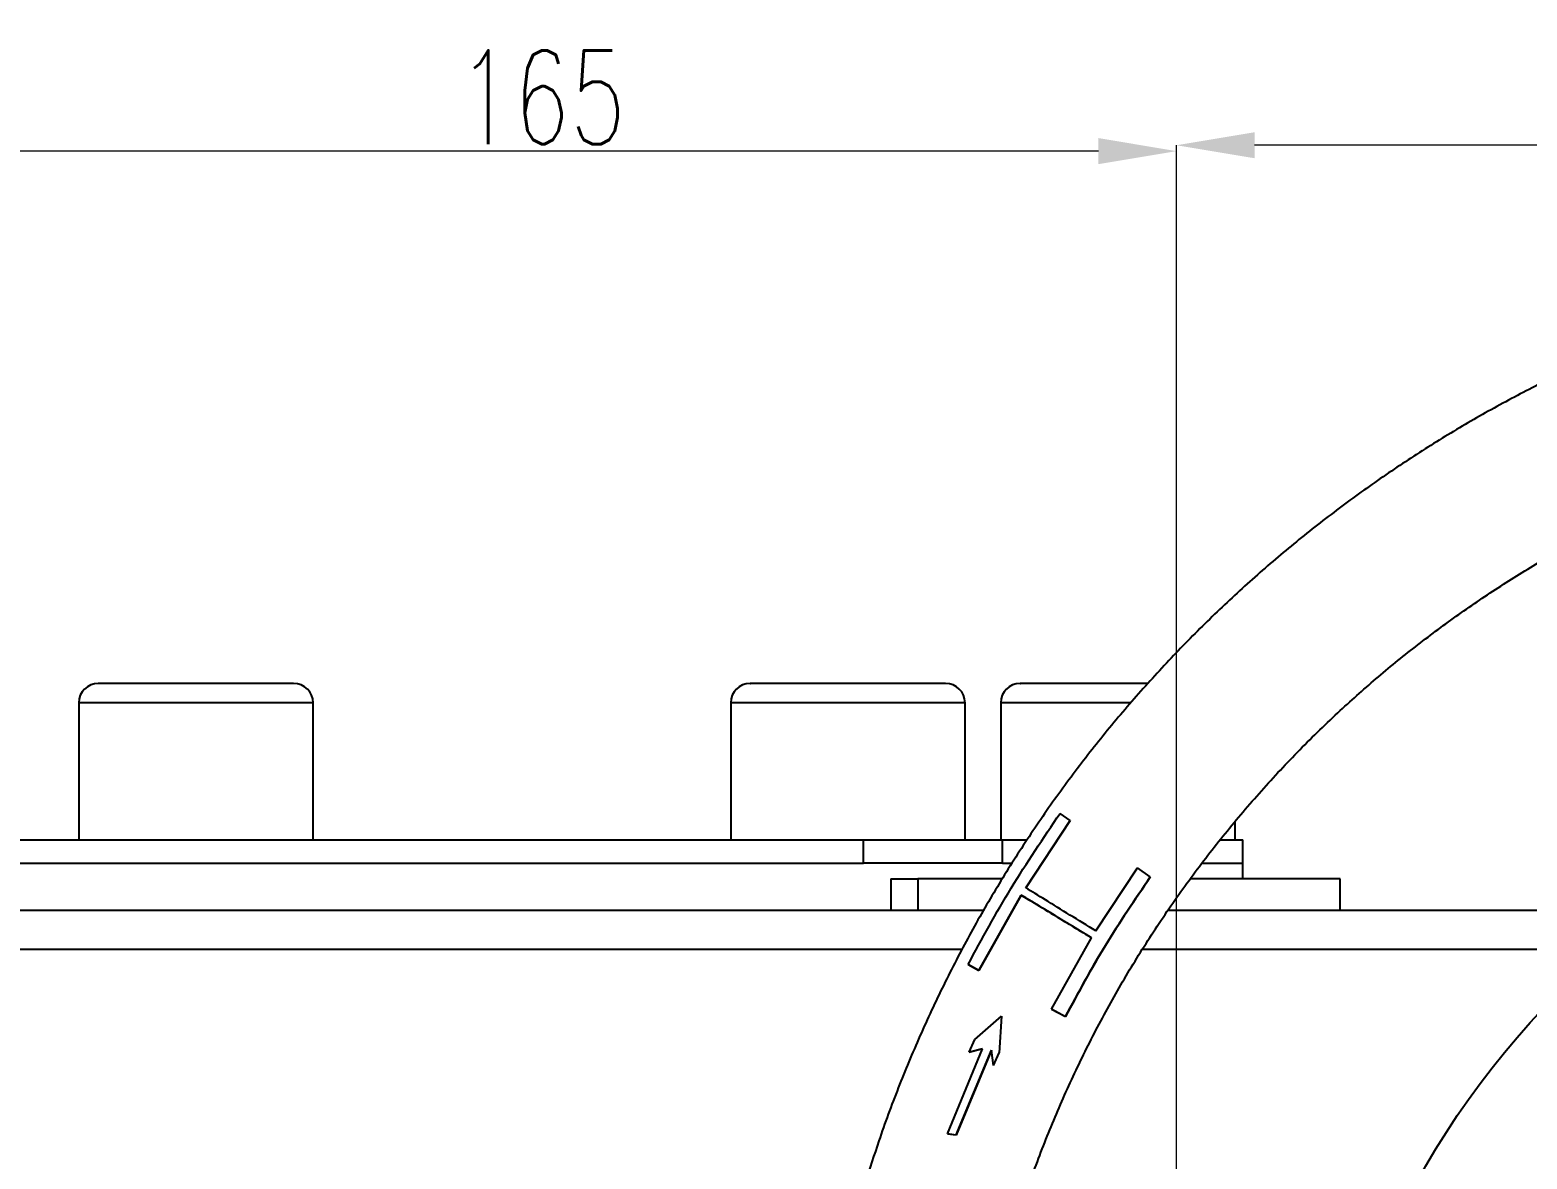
# Model space of a CAD drawing. Header units: millimetres. Extents: x 2180 to 4616, y 795 to 2518.
# Drawn here: x 2717.4 to 2909, y 1251.2 to 1395.7 of the extents above; entities that cross this region are included whole.
import ezdxf

# ---------------------------------------------------------------- set-up
doc = ezdxf.new("R2010")
doc.units = ezdxf.units.MM
doc.layers.add('AM_5', color=3, linetype='Continuous', lineweight=25)
doc.styles.add('SLDTEXTSTYLE1', font='txt.shx', dxfattribs={"width": 0.7, "bigfont": 'gbcbig.shx'})
doc.dimstyles.new('SLDDIMSTYLE12$0', dxfattribs={"dimtxt": 12, "dimasz": 10, "dimexe": 0, "dimexo": 0.0625, "dimgap": 0.875, "dimtad": 1, "dimdec": 1, "dimlfac": 1.8, "dimrnd": 1e-09, "dimzin": 12, "dimdsep": 46, "dimtxsty": 'SLDTEXTSTYLE1', "dimcen": 0.09, "dimdle": 8.16, "dimclrd": 3, "dimclre": 3, "dimadec": 0, "dimazin": 3, "dimtfac": 1, "dimtdec": 1, "dimtofl": 0, "dimtmove": 0, "dimatfit": 3, "dimfxl": 0, "dimfrac": 2, "dimtolj": 1, "dimlwd": 5, "dimlwe": 5, "dimarcsym": 0})

# ---------------------------------------------------------------- blocks, each defined once
blk = doc.blocks.new('*D51')
at = {"layer": 'AM_5', "color": 3, "linetype": 'Continuous', "lineweight": 5, "transparency": 16777216}
for p, q in [((2864.16, 1231.09), (2864.16, 1380.91)), ((2976.93, 1380.91), (2874.16, 1380.91))]:
    blk.add_line(p, q, dxfattribs=at)
at = {"layer": 'AM_5', "color": 3, "lineweight": 5, "transparency": 16777216}
blk.add_line((2986.93, 1196.62), (2986.93, 1380.91), dxfattribs=at)
at = {"layer": 'AM_5', "color": 3, "transparency": 16777216}
for points in [[(2874.16, 1382.58), (2874.16, 1379.25), (2864.16, 1380.91)], [(2976.93, 1382.58), (2976.93, 1379.25), (2986.93, 1380.91)]]:
    blk.add_solid(points, dxfattribs=at)
at = {"layer": 'Defpoints', "color": 0, "transparency": 16777216}
for p in [(2864.16, 1380.91), (2864.16, 1231.03), (2986.93, 1196.56)]:
    blk.add_point(p, dxfattribs=at)
at = {"layer": 'AM_5', "color": 0, "transparency": 16777216, "insert": (2925.54, 1387.79), "char_height": 12, "attachment_point": 5, "style": 'SLDTEXTSTYLE1'}
blk.add_mtext('\\A1;123', dxfattribs=at)
blk = doc.blocks.new('*D54')
at = {"layer": 'AM_5', "color": 3, "linetype": 'Continuous', "lineweight": 5, "transparency": 16777216}
for p, q in [((2701.66, 1173.63), (2701.66, 1380.16)), ((2854.16, 1380.16), (2711.66, 1380.16))]:
    blk.add_line(p, q, dxfattribs=at)
at = {"layer": 'AM_5', "color": 3, "lineweight": 5, "transparency": 16777216}
blk.add_line((2864.16, 1230.33), (2864.16, 1380.16), dxfattribs=at)
at = {"layer": 'AM_5', "color": 3, "transparency": 16777216}
for points in [[(2711.66, 1381.83), (2711.66, 1378.49), (2701.66, 1380.16)], [(2854.16, 1381.83), (2854.16, 1378.49), (2864.16, 1380.16)]]:
    blk.add_solid(points, dxfattribs=at)
at = {"layer": 'Defpoints', "color": 0, "transparency": 16777216}
for p in [(2701.66, 1380.16), (2864.16, 1230.27), (2701.66, 1173.57)]:
    blk.add_point(p, dxfattribs=at)
at = {"layer": 'AM_5', "color": 0, "transparency": 16777216, "insert": (2782.91, 1387.04), "char_height": 12, "attachment_point": 5, "style": 'SLDTEXTSTYLE1'}
blk.add_mtext('\\A1;165', dxfattribs=at)

msp = doc.modelspace()

# ---------------------------------------------------------------- linework, layer by layer
at = {"color": 7, "linetype": 'Continuous', "lineweight": 25}
for p, q in [((2723.657, 1309.573), (2723.657, 1292.073)), ((2753.657, 1309.573), (2723.657, 1309.573)), ((2753.657, 1292.073), (2753.657, 1309.573)), ((2807.096, 1309.573), (2807.096, 1292.073)), ((2837.096, 1309.573), (2807.096, 1309.573)), ((2837.096, 1292.073), (2837.096, 1309.573)), ((2841.657, 1309.573), (2841.657, 1292.073)), ((2858.286, 1309.573), (2841.657, 1309.573)), ((2850.553, 1294.536), (2849.264, 1295.44)), ((2844.866, 1285.92), (2850.553, 1294.536)), ((2850.553, 1294.533), (2844.866, 1285.918)), ((2850.553, 1294.536), (2850.553, 1294.533)), ((2871.657, 1292.073), (2871.657, 1294.42)), ((2604.657, 1292.073), (2824.085, 1292.073)), ((2824.085, 1289.073), (2824.085, 1292.073)), ((2824.085, 1292.073), (2841.895, 1292.073)), ((2841.895, 1292.073), (2845.029, 1292.073)), ((2841.895, 1289.073), (2841.895, 1292.073)), ((2869.74, 1292.073), (2872.657, 1292.073)), ((2872.657, 1289.073), (2872.657, 1292.073)), ((2604.657, 1289.073), (2824.085, 1289.073)), ((2841.895, 1289.073), (2824.085, 1289.073)), ((2841.895, 1289.073), (2843.092, 1289.073)), ((2853.819, 1280.407), (2859.148, 1288.48)), ((2860.81, 1287.306), (2859.148, 1288.48)), ((2867.403, 1289.073), (2872.657, 1289.073)), ((2872.657, 1287.073), (2872.657, 1289.073)), ((2827.615, 1287.073), (2827.615, 1283.073)), ((2827.615, 1287.073), (2831.065, 1287.073)), ((2831.065, 1287.073), (2831.065, 1283.073)), ((2841.849, 1287.073), (2831.065, 1287.073)), ((2860.81, 1287.306), (2860.81, 1287.3)), ((2885.119, 1287.073), (2865.911, 1287.073)), ((2885.119, 1283.073), (2885.119, 1287.073)), ((2838.872, 1275.358), (2844.29, 1284.978)), ((2844.29, 1284.976), (2838.872, 1275.355)), ((2844.29, 1284.976), (2844.29, 1284.978)), ((2848.143, 1270.395), (2853.279, 1279.524)), ((2566.768, 1278.073), (2836.712, 1278.073)), ((2859.8, 1278.073), (2919.15, 1278.073)), ((2837.482, 1276.098), (2838.872, 1275.358)), ((2837.482, 1276.096), (2837.482, 1276.098)), ((2838.872, 1275.355), (2837.482, 1276.096)), ((2838.872, 1275.358), (2838.872, 1275.355)), ((2838.345, 1266.501), (2841.773, 1269.495)), ((2841.773, 1269.495), (2841.473, 1264.816)), ((2841.773, 1269.492), (2841.473, 1264.813)), ((2841.773, 1269.492), (2841.773, 1269.495)), ((2848.143, 1270.39), (2848.143, 1270.395)), ((2848.143, 1270.395), (2849.937, 1269.433)), ((2849.937, 1269.427), (2848.143, 1270.39)), ((2849.937, 1269.433), (2849.937, 1269.427)), ((2834.839, 1254.461), (2839.327, 1265.333)), ((2835.955, 1254.295), (2840.464, 1265.164)), ((2840.464, 1265.161), (2835.955, 1254.292)), ((2837.614, 1264.887), (2838.345, 1266.501)), ((2837.614, 1264.887), (2839.291, 1265.338)), ((2839.291, 1265.335), (2837.614, 1264.884)), ((2837.614, 1264.884), (2837.614, 1264.887)), ((2839.291, 1265.338), (2839.327, 1265.333)), ((2839.291, 1265.338), (2839.291, 1265.335)), ((2840.464, 1265.164), (2840.464, 1265.161)), ((2840.747, 1263.206), (2840.464, 1265.164)), ((2840.747, 1263.202), (2840.464, 1265.161)), ((2840.747, 1263.206), (2841.473, 1264.816)), ((2841.473, 1264.816), (2841.473, 1264.813)), ((2840.747, 1263.202), (2840.747, 1263.206)), ((2834.839, 1254.461), (2835.955, 1254.295)), ((2834.839, 1254.458), (2834.839, 1254.461)), ((2835.955, 1254.292), (2834.839, 1254.458)), ((2835.955, 1254.295), (2835.955, 1254.292))]:
    msp.add_line(p, q, dxfattribs=at)
msp.add_circle((2987.157, 1198.073), 105, dxfattribs=at)
for centre, start, end in [((2726.157, 1309.573), 90, 180), ((2751.157, 1309.573), 0, 90), ((2809.596, 1309.573), 90, 180), ((2834.596, 1309.573), 0, 90), ((2844.157, 1309.573), 90, 180)]:
    msp.add_arc(centre, 2.5, start, end, dxfattribs=at)
for points, knots in [([(2986.724, 1027.83), (2989.284, 1027.855), (2992.865, 1027.889), (2998.134, 1028.168), (3002.598, 1028.504), (3007.914, 1029.069), (3013.483, 1029.842), (3019.297, 1030.853), (3025.268, 1032.109), (3031.344, 1033.619), (3037.482, 1035.39), (3043.647, 1037.424), (3049.811, 1039.724), (3055.948, 1042.289), (3062.036, 1045.119), (3068.055, 1048.213), (3073.988, 1051.568), (3079.817, 1055.18), (3085.527, 1059.045), (3091.103, 1063.159), (3096.53, 1067.517), (3101.795, 1072.111), (3106.887, 1076.935), (3111.792, 1081.983), (3116.499, 1087.246), (3120.996, 1092.716), (3125.275, 1098.384), (3129.323, 1104.241), (3133.133, 1110.278), (3136.695, 1116.484), (3140, 1122.849), (3143.041, 1129.361), (3145.81, 1136.01), (3148.3, 1142.785), (3150.506, 1149.672), (3152.42, 1156.661), (3154.039, 1163.739), (3155.357, 1170.893), (3156.37, 1178.109), (3157.074, 1185.377), (3157.467, 1192.681), (3157.546, 1200.009), (3157.309, 1207.347), (3156.755, 1214.681), (3155.882, 1221.999), (3154.692, 1229.286), (3153.184, 1236.529), (3151.359, 1243.713), (3149.218, 1250.826), (3146.765, 1257.854), (3144, 1264.782), (3140.927, 1271.599), (3137.55, 1278.289), (3133.872, 1284.841), (3129.899, 1291.241), (3125.634, 1297.477), (3121.083, 1303.535), (3116.251, 1309.403), (3111.143, 1315.069), (3105.767, 1320.522), (3100.32, 1325.569), (3094.847, 1330.222), (3089.389, 1334.491), (3083.764, 1338.534), (3077.982, 1342.342), (3072.055, 1345.91), (3065.992, 1349.232), (3059.806, 1352.302), (3053.51, 1355.116), (3047.116, 1357.668), (3040.641, 1359.954), (3034.103, 1361.97), (3027.528, 1363.713), (3020.956, 1365.177), (3014.462, 1366.359), (3008.172, 1367.256), (3002.648, 1367.84), (2997.766, 1368.207), (2992.942, 1368.447), (2986.967, 1368.564), (2981.45, 1368.454), (2976.181, 1368.182), (2971.717, 1367.844), (2966.401, 1367.279), (2960.832, 1366.506), (2955.018, 1365.496), (2949.047, 1364.24), (2942.971, 1362.729), (2936.833, 1360.959), (2930.668, 1358.924), (2924.504, 1356.625), (2918.367, 1354.06), (2912.279, 1351.229), (2906.26, 1348.136), (2900.327, 1344.781), (2894.498, 1341.169), (2888.788, 1337.303), (2883.213, 1333.189), (2877.785, 1328.832), (2872.52, 1324.238), (2867.428, 1319.413), (2862.523, 1314.365), (2857.817, 1309.103), (2853.319, 1303.633), (2849.041, 1297.964), (2844.992, 1292.107), (2841.182, 1286.07), (2837.62, 1279.865), (2834.316, 1273.5), (2831.273, 1266.988), (2828.511, 1260.336), (2826.174, 1254.054), (2824.895, 1249.949), (2824.332, 1248.141)], [0, 0, 0, 0, 0.01020738, 0.01427401, 0.02103699, 0.02805607, 0.03558666, 0.0434511, 0.05157826, 0.05991132, 0.06840986, 0.07704394, 0.08579098, 0.09463359, 0.10355821, 0.11255405, 0.12161242, 0.13072624, 0.1398897, 0.14909794, 0.15834689, 0.16763314, 0.17695375, 0.18630622, 0.19568842, 0.20509849, 0.21453484, 0.22399606, 0.23348097, 0.24298851, 0.25251779, 0.26206801, 0.27163852, 0.28122873, 0.29083816, 0.30046642, 0.31011319, 0.31977821, 0.32946132, 0.33916239, 0.34888138, 0.35861831, 0.36837328, 0.37814642, 0.38793798, 0.39774825, 0.40757761, 0.41742653, 0.42729557, 0.4371854, 0.4470968, 0.45703069, 0.46698816, 0.47697044, 0.48697902, 0.49701559, 0.50708218, 0.51718117, 0.52731537, 0.53748817, 0.54770366, 0.5569145, 0.56612256, 0.57532659, 0.5845258, 0.59371913, 0.60290519, 0.61208206, 0.62124705, 0.63039624, 0.63952364, 0.64861966, 0.65766788, 0.66663751, 0.67546331, 0.68397889, 0.69196332, 0.69760555, 0.70350123, 0.71121989, 0.72142727, 0.72549391, 0.73225688, 0.73927596, 0.74680655, 0.754671, 0.76279816, 0.77113122, 0.77962976, 0.78826384, 0.79701087, 0.80585349, 0.81477811, 0.82377394, 0.83283231, 0.84194614, 0.85110959, 0.86031783, 0.86956679, 0.87885303, 0.88817364, 0.89752611, 0.90690831, 0.91631839, 0.92575473, 0.93521596, 0.94470086, 0.95420841, 0.96373768, 0.97328791, 0.98285841, 0.99244862, 1, 1, 1, 1]), ([(2878.573, 1094.237), (2877.612, 1095.238), (2875.123, 1097.83), (2871.341, 1102.244), (2867.21, 1107.446), (2863.309, 1112.851), (2859.64, 1118.438), (2856.213, 1124.199), (2853.039, 1130.123), (2850.125, 1136.198), (2847.481, 1142.413), (2845.113, 1148.755), (2843.028, 1155.212), (2841.233, 1161.772), (2839.733, 1168.42), (2838.534, 1175.144), (2837.64, 1181.929), (2837.055, 1188.763), (2836.781, 1195.631), (2836.822, 1202.519), (2837.18, 1209.411), (2837.855, 1216.295), (2838.848, 1223.155), (2840.16, 1229.977), (2841.789, 1236.746), (2843.734, 1243.448), (2845.994, 1250.068), (2848.566, 1256.591), (2851.447, 1263.004), (2854.634, 1269.292), (2858.121, 1275.441), (2861.906, 1281.436), (2865.983, 1287.265), (2870.346, 1292.914), (2874.989, 1298.37), (2879.908, 1303.619), (2884.918, 1308.476), (2889.972, 1312.948), (2895.031, 1317.045), (2900.257, 1320.922), (2905.651, 1324.552), (2910.128, 1327.35), (2912.852, 1328.847), (2913.678, 1329.3)], [0, 0, 0, 0, 0.0151775, 0.0393292, 0.0635604, 0.0878663, 0.1122429, 0.1366868, 0.161195, 0.1857649, 0.2103945, 0.2350819, 0.2598255, 0.2846241, 0.3094766, 0.3343824, 0.3593409, 0.3843518, 0.409415, 0.4345306, 0.4596989, 0.4849206, 0.5101965, 0.5355275, 0.5609152, 0.5863611, 0.6118672, 0.6374358, 0.6630699, 0.6887726, 0.714548, 0.7404006, 0.7663359, 0.7923603, 0.8184816, 0.8447092, 0.8710544, 0.8948026, 0.918543, 0.942272, 0.9659875, 0.9896862, 1, 1, 1, 1]), ([(2751.125, 1312.073), (2751.111, 1312.073), (2751.079, 1312.073), (2750.488, 1312.073), (2749.417, 1312.073), (2747.86, 1312.073), (2745.919, 1312.073), (2743.72, 1312.073), (2741.414, 1312.073), (2739.09, 1312.073), (2736.751, 1312.073), (2734.4, 1312.073), (2732.121, 1312.073), (2730.068, 1312.073), (2728.374, 1312.073), (2727.144, 1312.073), (2726.369, 1312.073), (2726.231, 1312.073), (2726.164, 1312.073)], [0, 0, 0, 0, 0.0478193, 0.1102514, 0.175279, 0.2416867, 0.3080943, 0.3731219, 0.435554, 0.4944578, 0.5533615, 0.6157936, 0.6808213, 0.7472289, 0.8136365, 0.8786641, 0.9410962, 1, 1, 1, 1]), ([(2813.567, 1312.073), (2813.038, 1312.073), (2811.948, 1312.073), (2810.71, 1312.073), (2809.896, 1312.073), (2809.539, 1312.073), (2809.621, 1312.073), (2809.632, 1312.073)], [0, 0, 0, 0, 0.2232513, 0.4598752, 0.7063366, 0.9580282, 1, 1, 1, 1]), ([(2834.559, 1312.073), (2834.538, 1312.073), (2834.493, 1312.073), (2833.812, 1312.073), (2832.722, 1312.073), (2831.284, 1312.073), (2829.537, 1312.073), (2827.458, 1312.073), (2825.081, 1312.073), (2822.53, 1312.073), (2819.959, 1312.073), (2817.534, 1312.073), (2815.357, 1312.073), (2814.152, 1312.073), (2813.567, 1312.073)], [0, 0, 0, 0, 0.0740506, 0.1610745, 0.2446248, 0.3234534, 0.4022819, 0.4858322, 0.5728561, 0.6617267, 0.7505973, 0.8376211, 0.9211715, 1, 1, 1, 1]), ([(2857.088, 1312.073), (2856.325, 1312.073), (2854.752, 1312.073), (2852.4, 1312.073), (2850.121, 1312.073), (2848.067, 1312.073), (2846.377, 1312.073), (2845.131, 1312.073), (2844.413, 1312.073), (2844.116, 1312.073), (2844.179, 1312.073), (2844.189, 1312.073)], [0, 0, 0, 0, 0.1140161, 0.2348618, 0.3607315, 0.4892723, 0.6178131, 0.7436828, 0.8645284, 0.9785445, 1, 1, 1, 1]), ([(2860.49, 1312.073), (2860.117, 1312.073), (2859, 1312.073), (2857.848, 1312.073), (2857.088, 1312.073)], [0.81955488, 0.81955488, 0.81955488, 0.81955488, 0.88087198, 1, 1, 1, 1]), ([(2837.482, 1276.098), (2839.269, 1279.395), (2842.87, 1286.04), (2847.121, 1292.29), (2849.264, 1295.44)], [0, 0, 0, 0, 0.4959948, 1, 1, 1, 1]), ([(2853.819, 1280.407), (2852.721, 1281.084), (2850.523, 1282.44), (2847.322, 1284.411), (2845.668, 1285.427), (2844.866, 1285.92)], [0, 0, 0, 0, 0.3399037, 0.6798075, 1, 1, 1, 1]), ([(2849.937, 1269.433), (2851.594, 1272.497), (2854.915, 1278.639), (2858.842, 1284.413), (2860.81, 1287.306)], [0, 0, 0, 0, 0.498853, 1, 1, 1, 1]), ([(2860.81, 1287.3), (2858.847, 1284.414), (2854.92, 1278.64), (2851.598, 1272.498), (2849.937, 1269.427)], [0, 0, 0, 0, 0.4999997, 1, 1, 1, 1]), ([(2844.29, 1284.978), (2845.149, 1284.458), (2846.868, 1283.417), (2850.103, 1281.455), (2852.242, 1280.155), (2853.279, 1279.524)], [0, 0, 0, 0, 0.3398837, 0.6797674, 1, 1, 1, 1]), ([(2853.279, 1279.519), (2852.351, 1280.084), (2850.495, 1281.213), (2847.579, 1282.983), (2845.518, 1284.233), (2844.542, 1284.823), (2844.29, 1284.976)], [0, 0, 0, 0, 0.2986442, 0.5972884, 0.8959326, 1, 1, 1, 1]), ([(2570.212, 1283.073), (2573.577, 1283.073), (2580.305, 1283.073), (2591.086, 1283.073), (2602.404, 1283.073), (2614.332, 1283.073), (2627.875, 1283.073), (2643.113, 1283.073), (2660.087, 1283.073), (2677.593, 1283.073), (2694.296, 1283.073), (2709.999, 1283.073), (2724.57, 1283.073), (2739.14, 1283.073), (2753.638, 1283.073), (2767.977, 1283.073), (2782.085, 1283.073), (2795.877, 1283.073), (2809.303, 1283.073), (2822.378, 1283.073), (2832.368, 1283.073), (2838.018, 1283.073), (2839.476, 1283.073)], [0, 0, 0, 0, 0.03438011, 0.06873354, 0.10355952, 0.13893125, 0.17466123, 0.21981504, 0.26534585, 0.31113151, 0.35704565, 0.39377758, 0.43043569, 0.46696736, 0.50332079, 0.53944525, 0.57517438, 0.6105457, 0.64537233, 0.67972545, 0.71410648, 0.72614232, 0.72614232, 0.72614232, 0.72614232]), ([(2863.077, 1283.073), (2865.919, 1283.073), (2872.729, 1283.073), (2883.238, 1283.073), (2892.491, 1283.073), (2897.821, 1283.073), (2925.513, 1283.073)], [0.79284111, 0.79284111, 0.79284111, 0.79284111, 0.81766601, 0.85303773, 0.88876772, 0.90571448, 0.90571448, 0.90571448, 0.90571448])]:
    msp.add_open_spline(points, degree=3, knots=knots, dxfattribs=at)

# ---------------------------------------------------------------- dimensions: what is measured, and where the dimension line sits
at = {"layer": 'AM_5'}
for base, p1, p2, text, picture, middle in [((2864.157, 1380.912), (2986.931, 1196.561), (2864.157, 1231.027), '123', '*D51', (2925.544, 1387.787)), ((2701.657, 1380.16), (2864.157, 1230.27), (2701.657, 1173.572), '165', '*D54', (2782.907, 1387.035))]:
    dim = msp.add_linear_dim(base=base, p1=p1, p2=p2, angle=360, text=text, dimstyle='SLDDIMSTYLE12$0', override={"dimlfac": 1, "dimpost": ''}, dxfattribs=at)
    dim.commit()
    dim.dimension.update_dxf_attribs({"geometry": picture, "text_midpoint": middle})

doc.saveas('drawing.dxf')
